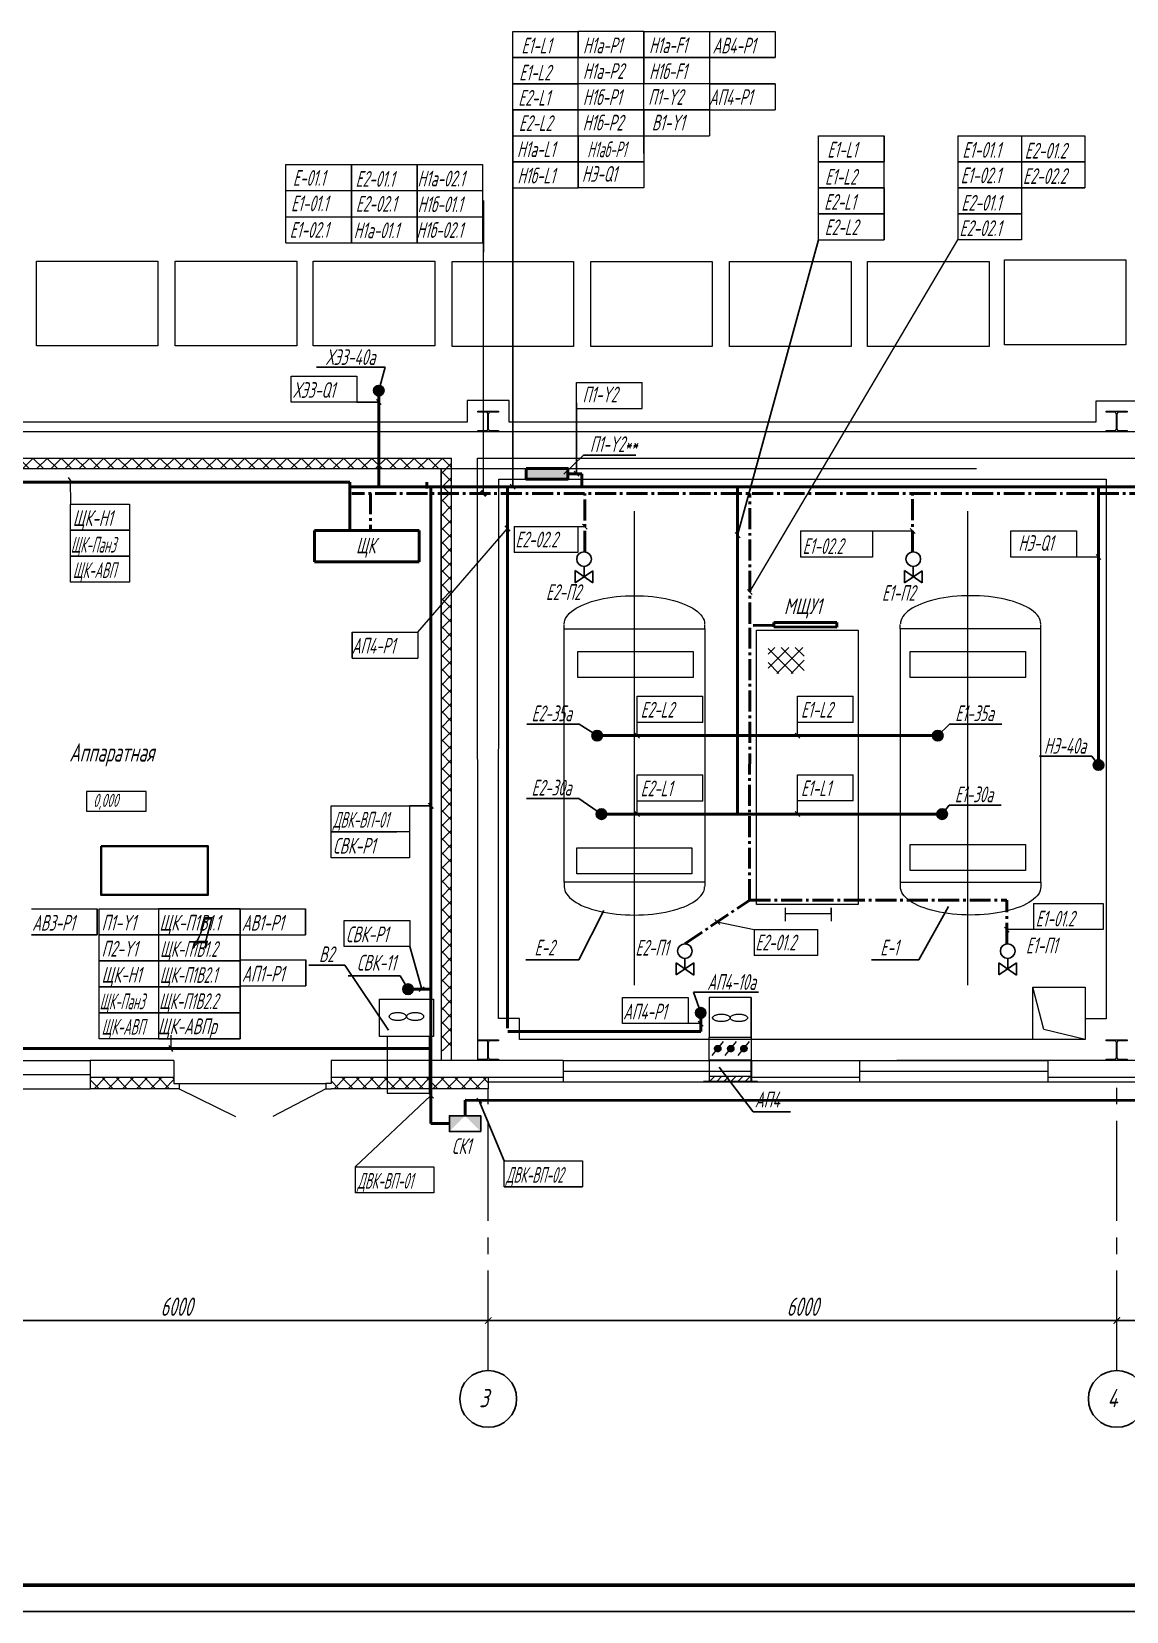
# Model space of a CAD drawing. Header units: millimetres. Extents: x -338 to 6826, y -8218 to 3153.
# Drawn here: x 2323.4 to 2532.4, y -8022.8 to -7721.2 of the extents above; entities that cross this region are included whole.
import ezdxf
from ezdxf.enums import TextEntityAlignment as Align

# ---------------------------------------------------------------- set-up
doc = ezdxf.new("R2010")
doc.units = ezdxf.units.MM
for name, pattern in [('ACAD_ISO02W100', [15, 12, -3]), ('ACAD_ISO04W100', [30, 24, -3, 0, -3]), ('gost6', [12, 8, -1.5, 1, -1.5]), ('осевая2', [28.575, 19.05, -3.175, 3.175, -3.175])]:
    doc.linetypes.add(name, pattern=pattern)
for name, color, linetype in [('$OSIZ', 7, 'Continuous'), ('Размеры', 5, 'Continuous'), ('Текст.', 51, 'Continuous')]:
    doc.layers.add(name, color=color, linetype=linetype)
for name, color, linetype, lineweight in [('Арматура', 1, 'Continuous', 25), ('Выноска', 137, 'Continuous', 20), ('Осевая линия', 1, 'Continuous', 13), ('Оси', 130, 'Continuous', 13), ('Первичник', 210, 'Continuous', 25), ('Пн.кабель', 4, 'Continuous', 50), ('Размерная', 4, 'Continuous', 25), ('Рамка тонкая', 5, 'Continuous', 25), ('Текст_КИП', 2, 'Continuous', 25), ('Тонкая', 5, 'Continuous', 20), ('ТОНКИЕ', 150, 'Continuous', 13), ('Щиты пульты (Вновь)', 5, 'Continuous', 50), ('Эл.кабель', 2, 'Continuous', 50)]:
    doc.layers.add(name, color=color, linetype=linetype, lineweight=lineweight)
doc.styles.add('Simplex', font='simplex.shx', dxfattribs={"width": 0.7, "oblique": 15})
pattern_1 = [(45, (2524.4062, -6904.1768), (-1.3470384, 1.3470384), []), (135, (2524.4062, -6904.1768), (-1.3470384, -1.3470384), [])]

# ---------------------------------------------------------------- blocks, each defined once
blk = doc.blocks.new('APF064500')
at = {"ltscale": 100}
for p, q in [((-100, 186.5), (-100, 198)), ((-100, 198), (100, 198)), ((-16.5, 186.5), (-100, 186.5)), ((-3.5, 24.5), (-3.5, 173.5)), ((3.5, 24.5), (3.5, 173.5)), ((100, 186.5), (16.5, 186.5)), ((100, 198), (100, 186.5)), ((-100, 0), (-100, 11.5)), ((-100, 11.5), (-16.5, 11.5)), ((100, 0), (-100, 0)), ((16.5, 11.5), (100, 11.5)), ((100, 11.5), (100, 0))]:
    blk.add_line(p, q, dxfattribs=at)
for centre, start, end in [((-16.5, 173.5), 0, 90), ((16.5, 173.5), 90, 180), ((-16.5, 24.5), 270, 0), ((16.5, 24.5), 180, 270)]:
    blk.add_arc(centre, 13, start, end, dxfattribs=at)
blk = doc.blocks.new('_ArchTick')
at = {"const_width": 0.15}
blk.add_lwpolyline([(-0.5, -0.5), (0.5, 0.5)], dxfattribs=at)
blk = doc.blocks.new('A$C1EE30751')
at = {"layer": 'Арматура', "linetype": 'ByBlock'}
for p, q in [((4.84, -1.65), (0, 1.68)), ((0, 1.68), (0, -1.68)), ((0, -1.68), (4.84, 1.66)), ((2.43, 2.83), (2.43, 0)), ((4.84, 1.66), (4.84, -1.65))]:
    blk.add_line(p, q, dxfattribs=at)
blk.add_circle((2.43, 4.83), 2, dxfattribs=at)

msp = doc.modelspace()

# ---------------------------------------------------------------- hatches: boundary and pattern name
at = {"ltscale": 10}
h = msp.add_hatch(color=256, dxfattribs=at)
h.paths.add_polyline_path([(2406.17, -7928.17), (2409.17, -7928.17), (2409.17, -7931.17)])
h.paths.add_polyline_path([(2403.17, -7928.17), (2406.17, -7928.17), (2403.17, -7931.17)])
at = {"layer": 'Первичник'}
h = msp.add_hatch(color=256, dxfattribs=at)
edge = h.paths.add_edge_path()
edge.add_arc((2389.69, -7789.73), 1, 0, 360)
h = msp.add_hatch(color=256, dxfattribs=at)
edge = h.paths.add_edge_path()
edge.add_arc((2431.38, -7855.6), 1, 0, 360)
h = msp.add_hatch(color=256, dxfattribs=at)
edge = h.paths.add_edge_path()
edge.add_arc((2496.41, -7855.6), 1, 0, 360)
h = msp.add_hatch(color=256, dxfattribs=at)
edge = h.paths.add_edge_path()
edge.add_arc((2527.1, -7861.22), 1, 0, 360)
h = msp.add_hatch(color=256, dxfattribs=at)
edge = h.paths.add_edge_path()
edge.add_arc((2432.2, -7870.58), 1, 0, 360)
h = msp.add_hatch(color=256, dxfattribs=at)
edge = h.paths.add_edge_path()
edge.add_arc((2497.23, -7870.58), 1, 0, 360)
h = msp.add_hatch(color=256, dxfattribs=at)
edge = h.paths.add_edge_path()
edge.add_arc((2395.27, -7904.01), 1, 0, 360)
h = msp.add_hatch(color=256, dxfattribs=at)
edge = h.paths.add_edge_path()
edge.add_arc((2451.15, -7908.52), 1, 0, 360)
at = {"layer": 'Размеры', "linetype": 'ByBlock', "ltscale": 0.7}
h = msp.add_hatch(color=1, dxfattribs=at)
h.dxf.hatch_style = 1
h.paths.add_polyline_path([(2421.81, -7804.61), (2417.82, -7804.61), (2417.82, -7804.73), (2421.81, -7804.73)])
h.paths.add_polyline_path([(2425.8, -7804.61), (2421.81, -7804.61), (2421.81, -7804.73), (2425.8, -7804.73)])
h.paths.add_polyline_path([(2425.8, -7804.73), (2421.81, -7804.73), (2421.81, -7806.61), (2425.8, -7806.61)])
h.paths.add_polyline_path([(2421.81, -7804.73), (2419.2, -7804.73), (2419.2, -7806.61), (2421.81, -7806.61)])
h.paths.add_polyline_path([(2419.2, -7804.75), (2417.82, -7804.75), (2417.82, -7806.61), (2419.2, -7806.61)])
at = {"layer": 'ТОНКИЕ', "ltscale": 10}
h = msp.add_hatch(dxfattribs=at)
h.set_pattern_fill('ANSI37', color=256, scale=0.6)
h.set_pattern_definition(pattern_1)
h.paths.add_polyline_path([(2410.57, -7920.81), (2380.57, -7920.81), (2380.57, -7922.01), (2379.57, -7922.01), (2379.57, -7923.01), (2380.57, -7923.01), (2410.57, -7923.01)])
h.paths.add_polyline_path([(2165.37, -7795.77), (2163.37, -7795.77), (2163.37, -7801.38), (2165.37, -7800.64)])
h.paths.add_polyline_path([(2165.37, -7879.18), (2163.37, -7879.18), (2163.37, -7915.77), (2165.37, -7915.77)])
h.paths.add_polyline_path([(2163.37, -7843.18), (2165.37, -7843.18), (2165.37, -7800.64), (2163.37, -7801.38)])
h = msp.add_hatch(dxfattribs=at)
h.set_pattern_fill('ANSI37', color=256, scale=0.6)
h.set_pattern_definition(pattern_1)
h.paths.add_polyline_path([(2288.08, -7802.61), (2170.58, -7802.61), (2170.58, -7804.61), (2288.08, -7804.61)])
h.paths.add_polyline_path([(2403.57, -7802.61), (2293.08, -7802.61), (2293.08, -7804.61), (2401.57, -7804.61), (2401.57, -7915.77), (2403.57, -7915.77)])
h = msp.add_hatch(dxfattribs=at)
h.set_pattern_fill('ANSI37', color=256, scale=0.6)
h.set_pattern_definition([(45, (2424.13, -7079.7565), (-1.3470384, 1.3470384), []), (135, (2424.13, -7079.7565), (-1.3470384, -1.3470384), [])])
h.paths.add_polyline_path([(2470.9, -7838.76), (2464, -7838.76), (2464, -7843.73), (2470.9, -7843.72)])
h = msp.add_hatch(dxfattribs=at)
h.set_pattern_fill('ANSI37', color=256, scale=0.6)
h.set_pattern_definition(pattern_1)
h.paths.add_polyline_path([(2351.57, -7922.01), (2350.57, -7922.01), (2350.57, -7920.81), (2334.57, -7920.81), (2334.57, -7923.01), (2350.57, -7923.01), (2351.57, -7923.01)])
h.paths.add_polyline_path([(2310.57, -7920.81), (2290.58, -7920.81), (2290.58, -7923.01), (2310.57, -7923.01)])
h.paths.add_polyline_path([(2290.58, -7920.81), (2236.97, -7920.81), (2236.97, -7922.01), (2235.97, -7922.01), (2235.97, -7923.01), (2236.97, -7923.01), (2290.58, -7923.01)])
h.paths.add_polyline_path([(2207.97, -7922.01), (2206.97, -7922.01), (2206.97, -7920.81), (2170.58, -7920.81), (2170.58, -7923.01), (2207.97, -7923.01)])
h.paths.add_polyline_path([(2170.58, -7920.81), (2165.37, -7920.81), (2165.37, -7915.77), (2163.37, -7915.77), (2163.37, -7923.01), (2170.58, -7923.01)])
at = {"layer": 'ТОНКИЕ', "linetype": 'ACAD_ISO02W100', "ltscale": 20}
h = msp.add_hatch(color=256, dxfattribs=at)
h.dxf.hatch_style = 1
h.paths.add_polyline_path([(2455.01, -7915.34, 1), (2453.79, -7915.34, 1)])
h = msp.add_hatch(color=256, dxfattribs=at)
h.dxf.hatch_style = 1
h.paths.add_polyline_path([(2457.5, -7915.34, 1), (2456.29, -7915.34, 1)])
h = msp.add_hatch(color=256, dxfattribs=at)
h.dxf.hatch_style = 1
h.paths.add_polyline_path([(2459.99, -7915.34, 1), (2458.78, -7915.34, 1)])

# ---------------------------------------------------------------- linework, layer by layer
at = {"layer": '$OSIZ'}
for centre in [(2410.58, -7982.21), (2530.58, -7982.21)]:
    msp.add_circle(centre, 5.43, dxfattribs=at)
at = {"color": 3}
for p, q in [((2415.25, -7808.08), (2415.25, -7736.11)), ((2458.19, -7817.32), (2473.64, -7760.96)), ((2385.5, -7791.92), (2389.69, -7791.92)), ((2389.23, -7791.44), (2390.15, -7792.4)), ((2427.42, -7792.05), (2427.42, -7805.61)), ((2414.79, -7807.6), (2415.71, -7808.57)), ((2426.96, -7805.12), (2427.88, -7806.09)), ((2413.79, -7815.57), (2414.72, -7816.54)), ((2457.72, -7816.84), (2458.65, -7817.81)), ((2526.64, -7821.02), (2527.56, -7821.99)), ((2460.05, -7827.69), (2460.97, -7828.65)), ((2438.54, -7855.12), (2439.47, -7856.08)), ((2469.15, -7855.12), (2470.08, -7856.08)), ((2395.55, -7869), (2399.62, -7869)), ((2399.16, -7868.51), (2400.08, -7869.48)), ((2438.54, -7870.1), (2439.47, -7871.06)), ((2469.15, -7870.1), (2470.08, -7871.06)), ((2347.62, -7888.65), (2363.22, -7888.65)), ((2363.22, -7888.65), (2363.22, -7893.62)), ((2347.62, -7893.62), (2363.22, -7893.62)), ((2363.22, -7893.62), (2363.22, -7898.59)), ((2395.61, -7895.85), (2397.89, -7904.01)), ((2347.62, -7898.59), (2363.22, -7898.59)), ((2363.22, -7898.59), (2363.22, -7903.56)), ((2347.62, -7903.56), (2363.22, -7903.56)), ((2363.22, -7903.56), (2363.22, -7908.53)), ((2398.37, -7903.55), (2397.4, -7904.47)), ((2347.62, -7908.53), (2363.22, -7908.53)), ((2363.22, -7908.53), (2363.22, -7913.5)), ((2450.69, -7910.1), (2451.61, -7911.06)), ((2347.62, -7913.5), (2363.22, -7913.5)), ((2385.19, -7937.93), (2399.62, -7924.29)), ((2399.19, -7923.83), (2400.11, -7924.8)), ((2408.44, -7924.81), (2409.36, -7925.77)), ((2408.81, -7925.2), (2413.63, -7936.79))]:
    msp.add_line(p, q, dxfattribs=at)
for p, q in [((2377.83, -7785.28), (2390.89, -7785.28)), ((2390.89, -7785.28), (2389.69, -7789.73)), ((2425.02, -7805.71), (2428.77, -7802.03)), ((2428.77, -7802.03), (2438.75, -7802.03)), ((2417.94, -7853.39), (2427.93, -7853.39)), ((2427.93, -7853.39), (2431.38, -7855.6)), ((2498.65, -7853.38), (2496.41, -7855.6)), ((2498.65, -7853.38), (2508.63, -7853.38)), ((2515.85, -7859.5), (2525.83, -7859.5)), ((2525.83, -7859.5), (2527.1, -7861.22)), ((2417.89, -7867.58), (2427.87, -7867.58)), ((2427.87, -7867.58), (2432.2, -7870.58)), ((2498.55, -7868.86), (2497.23, -7870.58)), ((2498.55, -7868.86), (2508.53, -7868.86)), ((2427.9, -7898.37), (2432.67, -7888.97)), ((2492.78, -7898.37), (2498.44, -7888.24)), ((2376.36, -7899.39), (2383.22, -7899.39)), ((2383.22, -7899.39), (2391.57, -7911.84)), ((2383.82, -7901.47), (2393.8, -7901.47)), ((2393.8, -7901.47), (2395.27, -7904.01)), ((2449.74, -7904.54), (2451.15, -7908.52)), ((2449.74, -7904.54), (2462.17, -7904.54)), ((2461.15, -7927.4), (2454.67, -7918.91)), ((2461.15, -7927.4), (2468.27, -7927.4))]:
    msp.add_line(p, q)
at = {"extrusion": (0, 0, -1)}
for p, q in [((2417.78, -7898.37), (2427.9, -7898.37)), ((2483.77, -7898.37), (2492.78, -7898.37))]:
    msp.add_line(p, q, dxfattribs=at)
at = {"lineweight": 60}
msp.add_line((2872.94, -8017.78), (2056.94, -8017.78), dxfattribs=at)
at = {"lineweight": 35}
msp.add_lwpolyline([(2336.68, -7876.67), (2357.07, -7876.67), (2357.07, -7885.99), (2336.68, -7885.99)], close=True, dxfattribs=at)
at = {"ltscale": 10}
msp.add_lwpolyline([(2409.17, -7931.17), (2403.17, -7931.17), (2403.17, -7928.17), (2409.17, -7928.17)], close=True, dxfattribs=at)
at = {"layer": 'Выноска', "color": 3}
for p, q in [((2415.25, -7726.17), (2415.25, -7721.2)), ((2415.25, -7721.2), (2427.77, -7721.2)), ((2427.77, -7721.2), (2427.77, -7726.17)), ((2440.29, -7721.2), (2427.77, -7721.2)), ((2427.77, -7726.17), (2427.77, -7721.2)), ((2440.29, -7721.2), (2440.29, -7726.17)), ((2440.29, -7726.17), (2440.29, -7721.2)), ((2440.29, -7721.2), (2440.29, -7726.17)), ((2440.29, -7721.2), (2452.82, -7721.2)), ((2440.29, -7726.17), (2440.29, -7721.2)), ((2452.82, -7721.2), (2465.34, -7721.2)), ((2452.82, -7721.2), (2452.82, -7726.17)), ((2465.34, -7721.2), (2465.34, -7726.17)), ((2427.77, -7726.17), (2415.25, -7726.17)), ((2415.25, -7731.14), (2415.25, -7726.17)), ((2415.25, -7726.17), (2427.77, -7726.17)), ((2440.29, -7726.17), (2427.77, -7726.17)), ((2427.77, -7726.17), (2440.29, -7726.17)), ((2427.77, -7736.11), (2427.77, -7726.17)), ((2440.29, -7726.17), (2440.29, -7731.14)), ((2452.82, -7726.17), (2440.29, -7726.17)), ((2440.29, -7726.17), (2452.82, -7726.17)), ((2440.29, -7731.14), (2440.29, -7726.17)), ((2440.29, -7744.48), (2440.29, -7726.17)), ((2452.82, -7726.17), (2452.82, -7731.14)), ((2465.34, -7726.17), (2452.82, -7726.17)), ((2452.82, -7726.17), (2465.34, -7726.17)), ((2452.82, -7726.17), (2452.82, -7736.11)), ((2415.25, -7731.07), (2415.25, -7727.71)), ((2415.25, -7734.43), (2415.25, -7731.07)), ((2427.77, -7731.14), (2415.25, -7731.14)), ((2415.25, -7736.11), (2415.25, -7731.14)), ((2415.25, -7731.14), (2427.77, -7731.14)), ((2440.29, -7731.14), (2427.77, -7731.14)), ((2440.29, -7731.14), (2427.77, -7731.14)), ((2452.82, -7731.14), (2440.29, -7731.14)), ((2452.82, -7731.14), (2452.82, -7736.11)), ((2465.34, -7731.14), (2452.82, -7731.14)), ((2452.82, -7731.14), (2452.82, -7736.11)), ((2452.82, -7731.14), (2465.34, -7731.14)), ((2465.34, -7731.14), (2465.34, -7736.11)), ((2415.25, -7737.79), (2415.25, -7734.43)), ((2427.77, -7736.11), (2415.25, -7736.11)), ((2415.25, -7741.08), (2415.25, -7736.11)), ((2415.25, -7736.11), (2427.77, -7736.11)), ((2440.29, -7736.11), (2427.77, -7736.11)), ((2427.77, -7736.11), (2440.29, -7736.11)), ((2427.77, -7741.08), (2427.77, -7736.11)), ((2440.29, -7736.11), (2440.29, -7741.08)), ((2452.82, -7736.11), (2440.29, -7736.11)), ((2440.29, -7736.11), (2452.82, -7736.11)), ((2440.29, -7736.11), (2452.82, -7736.11)), ((2440.29, -7741.08), (2440.29, -7736.11)), ((2452.82, -7736.11), (2452.82, -7741.08)), ((2452.82, -7736.11), (2465.34, -7736.11)), ((2452.82, -7736.11), (2465.34, -7736.11)), ((2415.25, -7741.08), (2415.25, -7746.05)), ((2415.25, -7741.08), (2415.25, -7746.05)), ((2415.25, -7741.08), (2427.77, -7741.08)), ((2415.25, -7741.08), (2427.77, -7741.08)), ((2427.77, -7741.08), (2427.77, -7746.05)), ((2427.77, -7746.05), (2427.77, -7741.08)), ((2427.77, -7741.08), (2440.29, -7741.08)), ((2427.77, -7746.05), (2427.77, -7741.08)), ((2440.29, -7741.08), (2452.82, -7741.08)), ((2440.29, -7741.08), (2440.29, -7746.05)), ((2473.64, -7746.05), (2473.64, -7741.08)), ((2473.64, -7741.08), (2486.16, -7741.08)), ((2486.16, -7741.08), (2486.16, -7746.05)), ((2486.16, -7746.05), (2486.16, -7741.08)), ((2415.25, -7746.05), (2415.25, -7751.02)), ((2415.25, -7746.05), (2415.25, -7751.02)), ((2415.25, -7751.02), (2415.25, -7746.05)), ((2427.77, -7746.05), (2415.25, -7746.05)), ((2415.25, -7751.02), (2415.25, -7746.05)), ((2415.25, -7746.05), (2427.77, -7746.05)), ((2427.77, -7746.05), (2427.77, -7751.02)), ((2427.77, -7746.05), (2427.77, -7751.02)), ((2440.29, -7746.05), (2427.77, -7746.05)), ((2427.77, -7751.02), (2427.77, -7746.05)), ((2427.77, -7751.02), (2427.77, -7746.05)), ((2427.77, -7746.05), (2440.29, -7746.05)), ((2440.29, -7746.05), (2427.77, -7746.05)), ((2440.29, -7746.05), (2440.29, -7751.02)), ((2486.16, -7746.05), (2473.64, -7746.05)), ((2473.64, -7751.02), (2473.64, -7746.05)), ((2473.64, -7746.05), (2486.16, -7746.05)), ((2473.64, -7750.96), (2473.64, -7747.6)), ((2486.16, -7755.99), (2486.16, -7746.05)), ((2415.25, -7751.02), (2427.77, -7751.02)), ((2440.29, -7751.02), (2427.77, -7751.02)), ((2473.64, -7754.31), (2473.64, -7750.96)), ((2486.16, -7751.02), (2473.64, -7751.02)), ((2473.64, -7755.99), (2473.64, -7751.02)), ((2473.64, -7751.02), (2486.16, -7751.02)), ((2486.16, -7751.02), (2486.16, -7760.96)), ((2473.64, -7757.67), (2473.64, -7754.31)), ((2486.16, -7755.99), (2473.64, -7755.99)), ((2473.64, -7760.96), (2473.64, -7755.99)), ((2473.64, -7755.99), (2486.16, -7755.99)), ((2486.16, -7760.96), (2486.16, -7755.99)), ((2473.64, -7760.96), (2486.16, -7760.96)), ((2372.98, -7786.95), (2385.5, -7786.95)), ((2372.98, -7791.92), (2372.98, -7786.95)), ((2385.5, -7786.95), (2385.5, -7791.92)), ((2427.42, -7788.2), (2439.94, -7788.2)), ((2427.42, -7793.17), (2427.42, -7788.2)), ((2439.94, -7793.17), (2439.94, -7788.2)), ((2385.5, -7791.92), (2372.98, -7791.92)), ((2427.42, -7793.17), (2439.94, -7793.17)), ((2330.42, -7806.29), (2331.14, -7807.41)), ((2330.76, -7806.82), (2330.83, -7811.41)), ((2397.15, -7835.87), (2414.26, -7816.06)), ((2510.36, -7816.53), (2522.89, -7816.53)), ((2510.36, -7821.5), (2510.36, -7816.53)), ((2522.89, -7816.53), (2522.89, -7821.5)), ((2527.1, -7821.5), (2510.36, -7821.5)), ((2384.63, -7835.87), (2397.15, -7835.87)), ((2384.63, -7835.87), (2384.63, -7840.84)), ((2384.63, -7840.84), (2384.63, -7835.87)), ((2397.15, -7835.87), (2397.15, -7840.84)), ((2384.63, -7840.84), (2397.15, -7840.84)), ((2384.63, -7840.84), (2397.15, -7840.84)), ((2439, -7855.6), (2439, -7848.09)), ((2439, -7848.09), (2451.53, -7848.09)), ((2451.53, -7853.06), (2451.53, -7848.09)), ((2469.62, -7853.06), (2469.62, -7848.09)), ((2469.62, -7848.09), (2480.27, -7848.09)), ((2469.62, -7855.6), (2469.62, -7848.09)), ((2480.27, -7853.06), (2480.27, -7848.09)), ((2451.53, -7853.06), (2439, -7853.06)), ((2480.27, -7853.06), (2469.62, -7853.06)), ((2439, -7870.58), (2439, -7863.11)), ((2439, -7863.11), (2451.53, -7863.11)), ((2451.53, -7868.08), (2451.53, -7863.11)), ((2469.62, -7868.06), (2469.62, -7863.09)), ((2469.62, -7863.09), (2480.27, -7863.09)), ((2469.62, -7870.58), (2469.62, -7863.11)), ((2480.27, -7868.06), (2480.27, -7863.09)), ((2451.53, -7868.08), (2439, -7868.08)), ((2480.27, -7868.06), (2469.62, -7868.06)), ((2380.61, -7869), (2395.55, -7869)), ((2380.61, -7873.97), (2380.61, -7869)), ((2395.55, -7869), (2395.55, -7873.97)), ((2380.61, -7873.97), (2393.13, -7873.97)), ((2380.61, -7878.94), (2380.61, -7873.97)), ((2395.55, -7873.97), (2380.61, -7873.97)), ((2395.55, -7873.97), (2395.55, -7878.94)), ((2395.55, -7878.94), (2380.61, -7878.94)), ((2323.41, -7888.67), (2335.93, -7888.67)), ((2335.93, -7893.64), (2335.93, -7888.67)), ((2335.93, -7888.67), (2335.93, -7893.64)), ((2363.19, -7888.66), (2375.71, -7888.66)), ((2375.71, -7888.66), (2375.71, -7893.63)), ((2375.71, -7893.63), (2375.71, -7888.66)), ((2383.09, -7890.88), (2395.61, -7890.88)), ((2383.09, -7895.85), (2383.09, -7890.88)), ((2395.61, -7890.88), (2395.61, -7895.85)), ((2335.93, -7893.64), (2323.41, -7893.64)), ((2323.41, -7893.64), (2335.93, -7893.64)), ((2363.19, -7893.63), (2375.71, -7893.63)), ((2363.19, -7893.63), (2375.71, -7893.63)), ((2363.22, -7898.39), (2375.74, -7898.39)), ((2363.22, -7898.39), (2375.74, -7898.39)), ((2375.74, -7898.39), (2375.74, -7903.36)), ((2375.74, -7903.36), (2375.74, -7898.39)), ((2395.61, -7895.85), (2383.09, -7895.85)), ((2363.22, -7903.36), (2375.74, -7903.36)), ((2363.22, -7903.36), (2375.74, -7903.36)), ((2436.22, -7905.61), (2448.74, -7905.61)), ((2436.22, -7910.58), (2436.22, -7905.61)), ((2448.74, -7905.61), (2448.74, -7910.58)), ((2349.99, -7912.78), (2350, -7915.32)), ((2448.74, -7910.58), (2436.22, -7910.58)), ((2451.15, -7910.58), (2446.33, -7910.58)), ((2349.61, -7914.75), (2350.34, -7915.87)), ((2413.63, -7936.79), (2428.57, -7936.79)), ((2413.63, -7941.76), (2413.63, -7936.79)), ((2428.57, -7936.79), (2428.57, -7941.76)), ((2385.26, -7937.93), (2400.2, -7937.93)), ((2385.26, -7942.9), (2385.26, -7937.93)), ((2400.2, -7937.93), (2400.2, -7942.9)), ((2400.2, -7942.9), (2385.26, -7942.9)), ((2428.57, -7941.76), (2413.63, -7941.76)), ((2413.63, -7941.76), (2428.57, -7941.76))]:
    msp.add_line(p, q, dxfattribs=at)
at = {"layer": 'Выноска', "color": 4}
for p, q in [((2500.23, -7741.08), (2512.36, -7741.08)), ((2500.23, -7741.08), (2500.23, -7746.05)), ((2512.36, -7741.08), (2524.48, -7741.08)), ((2512.36, -7741.08), (2512.36, -7746.05)), ((2512.36, -7741.08), (2512.36, -7746.05)), ((2524.48, -7741.08), (2524.48, -7746.05)), ((2371.95, -7746.59), (2384.47, -7746.59)), ((2371.95, -7751.56), (2371.95, -7746.59)), ((2384.47, -7746.59), (2384.47, -7751.56)), ((2384.47, -7746.59), (2396.99, -7746.59)), ((2384.47, -7751.56), (2384.47, -7746.59)), ((2396.99, -7746.59), (2396.99, -7751.56)), ((2396.99, -7746.59), (2409.51, -7746.59)), ((2396.99, -7751.56), (2396.99, -7746.59)), ((2409.51, -7746.59), (2409.51, -7751.56)), ((2500.23, -7746.05), (2512.36, -7746.05)), ((2512.36, -7746.05), (2500.23, -7746.05)), ((2500.23, -7746.05), (2500.23, -7751.02)), ((2512.36, -7746.05), (2524.48, -7746.05)), ((2512.36, -7746.05), (2512.36, -7751.02)), ((2524.48, -7746.05), (2512.36, -7746.05)), ((2512.36, -7746.05), (2512.36, -7751.02)), ((2524.48, -7746.05), (2524.48, -7751.02)), ((2371.95, -7751.56), (2384.47, -7751.56)), ((2371.95, -7751.56), (2384.47, -7751.56)), ((2371.95, -7756.53), (2371.95, -7751.56)), ((2384.47, -7751.56), (2384.47, -7756.53)), ((2384.47, -7751.56), (2396.99, -7751.56)), ((2384.47, -7751.56), (2396.99, -7751.56)), ((2384.47, -7756.53), (2384.47, -7751.56)), ((2396.99, -7751.56), (2396.99, -7756.53)), ((2396.99, -7751.56), (2409.51, -7751.56)), ((2396.99, -7751.56), (2409.51, -7751.56)), ((2396.99, -7756.53), (2396.99, -7751.56)), ((2409.51, -7751.56), (2409.51, -7756.53)), ((2409.71, -7753.45), (2409.71, -7755.13)), ((2512.36, -7751.02), (2500.23, -7751.02)), ((2500.23, -7751.02), (2512.36, -7751.02)), ((2500.23, -7751.02), (2500.23, -7755.99)), ((2524.48, -7751.02), (2512.36, -7751.02)), ((2512.36, -7751.02), (2524.48, -7751.02)), ((2512.36, -7751.02), (2512.36, -7755.99)), ((2512.36, -7751.02), (2512.36, -7755.99)), ((2371.95, -7756.53), (2384.47, -7756.53)), ((2371.95, -7756.53), (2384.47, -7756.53)), ((2371.95, -7761.5), (2371.95, -7756.53)), ((2384.47, -7756.53), (2384.47, -7761.5)), ((2384.47, -7756.53), (2396.99, -7756.53)), ((2384.47, -7756.53), (2396.99, -7756.53)), ((2384.47, -7761.5), (2384.47, -7756.53)), ((2396.99, -7756.53), (2396.99, -7761.5)), ((2396.99, -7756.53), (2409.51, -7756.53)), ((2396.99, -7756.53), (2409.51, -7756.53)), ((2396.99, -7761.5), (2396.99, -7756.53)), ((2409.51, -7756.53), (2409.51, -7761.5)), ((2409.71, -7755.13), (2409.71, -7758.49)), ((2409.71, -7756.58), (2409.71, -7759.94)), ((2500.23, -7755.99), (2512.36, -7755.99)), ((2512.36, -7755.99), (2500.23, -7755.99)), ((2500.23, -7755.99), (2500.23, -7760.96)), ((2512.36, -7755.99), (2512.36, -7760.96)), ((2512.36, -7755.99), (2512.36, -7760.96)), ((2409.71, -7758.49), (2409.71, -7761.84)), ((2371.95, -7761.5), (2384.47, -7761.5)), ((2384.47, -7761.5), (2396.99, -7761.5)), ((2396.99, -7761.5), (2409.51, -7761.5)), ((2409.71, -7759.94), (2409.71, -7763.3)), ((2409.71, -7809.35), (2409.71, -7761.46)), ((2460.51, -7828.17), (2500.23, -7760.96)), ((2512.36, -7760.96), (2500.23, -7760.96)), ((2415.54, -7815.69), (2427.66, -7815.69)), ((2415.54, -7815.69), (2415.54, -7820.66)), ((2426.92, -7815.69), (2429.01, -7815.69)), ((2427.66, -7815.69), (2427.66, -7820.66)), ((2428.55, -7815.21), (2429.47, -7816.17)), ((2470.2, -7816.53), (2483.97, -7816.53)), ((2470.2, -7816.53), (2470.2, -7821.5)), ((2483.97, -7816.53), (2483.97, -7821.5)), ((2483.97, -7816.53), (2491.61, -7816.53)), ((2491.15, -7816.05), (2492.07, -7817.01)), ((2427.66, -7820.66), (2415.54, -7820.66)), ((2483.97, -7821.5), (2470.2, -7821.5)), ((2514.66, -7887.64), (2527.96, -7887.64)), ((2514.66, -7887.64), (2514.66, -7892.62)), ((2527.96, -7887.64), (2527.96, -7892.62)), ((2453.85, -7890.68), (2454.78, -7891.65)), ((2454.32, -7891.16), (2461.35, -7892.62)), ((2509.12, -7892.13), (2510.04, -7893.1)), ((2461.35, -7892.62), (2473.47, -7892.62)), ((2461.35, -7892.62), (2461.35, -7897.59)), ((2473.47, -7892.62), (2473.47, -7897.59)), ((2527.96, -7892.62), (2509.58, -7892.62)), ((2473.47, -7897.59), (2461.35, -7897.59))]:
    msp.add_line(p, q, dxfattribs=at)
at = {"layer": 'Выноска', "color": 3}
for points in [[(2330.83, -7811.41), (2342.12, -7811.41), (2342.12, -7816.38), (2330.83, -7816.38)], [(2330.83, -7816.38), (2342.12, -7816.38), (2342.12, -7821.35), (2330.83, -7821.35)], [(2330.83, -7821.35), (2342.12, -7821.35), (2342.12, -7826.32), (2330.83, -7826.32)], [(2336.32, -7888.65), (2347.62, -7888.65), (2347.62, -7893.62), (2336.32, -7893.62)], [(2336.32, -7893.62), (2347.62, -7893.62), (2347.62, -7898.59), (2336.32, -7898.59)], [(2336.32, -7898.59), (2347.62, -7898.59), (2347.62, -7903.56), (2336.32, -7903.56)], [(2336.32, -7903.56), (2347.62, -7903.56), (2347.62, -7908.53), (2336.32, -7908.53)], [(2336.32, -7908.53), (2347.62, -7908.53), (2347.62, -7913.5), (2336.32, -7913.5)]]:
    msp.add_lwpolyline(points, close=True, dxfattribs=at)
at = {"layer": 'Осевая линия', "linetype": 'ACAD_ISO04W100', "ltscale": 100}
for p, q in [((2438.5, -7903.24), (2438.5, -7812.72)), ((2502.13, -7903.24), (2502.13, -7812.72))]:
    msp.add_line(p, q, dxfattribs=at)
at = {"layer": 'Оси', "linetype": 'осевая2'}
for p, q in [((2530.58, -7976.78), (2530.58, -7921.69)), ((2410.58, -7976.78), (2410.57, -7923.01))]:
    msp.add_line(p, q, dxfattribs=at)
at = {"layer": 'Первичник'}
for centre in [(2389.69, -7789.73), (2431.38, -7855.6), (2496.41, -7855.6), (2527.1, -7861.22), (2432.2, -7870.58), (2497.23, -7870.58), (2395.27, -7904.01), (2451.15, -7908.52)]:
    msp.add_circle(centre, 1, dxfattribs=at)
at = {"layer": 'Пн.кабель', "linetype": 'gost6', "ltscale": 0.5}
for p, q in [((2626.99, -7809.35), (2384.54, -7809.35)), ((2388.08, -7809.35), (2388.08, -7816.42)), ((2409.25, -7808.87), (2410.18, -7809.84)), ((2429.01, -7820.5), (2429.01, -7809.35)), ((2460.52, -7834.17), (2460.5, -7809.36)), ((2491.61, -7820.48), (2491.61, -7809.33)), ((2460.47, -7886.99), (2460.52, -7834.17)), ((2465.13, -7834.49), (2460.52, -7834.59)), ((2448.13, -7895.34), (2460.5, -7886.99)), ((2460.5, -7886.99), (2509.58, -7887)), ((2509.58, -7895.32), (2509.58, -7887))]:
    msp.add_line(p, q, dxfattribs=at)
at = {"layer": 'Размерная'}
msp.add_line((2170.58, -7967.26), (2650.58, -7967.26), dxfattribs=at)
at = {"layer": 'Размеры', "color": 1, "linetype": 'ByBlock', "lineweight": 50, "ltscale": 0.7}
msp.add_lwpolyline([(2417.82, -7804.61), (2425.8, -7804.61), (2425.8, -7806.61), (2417.82, -7806.61)], close=True, dxfattribs=at)
at = {"layer": 'Рамка тонкая'}
msp.add_line((2036.94, -8022.78), (2877.94, -8022.78), dxfattribs=at)
at = {"layer": 'Тонкая', "ltscale": 100}
for p, q in [((2390.57, -7797.61), (2190.57, -7797.61)), ((2652.57, -7797.61), (2390.57, -7797.61)), ((2259.79, -7804.61), (2503.79, -7804.61)), ((2293.08, -7802.61), (2403.57, -7802.61)), ((2403.57, -7917.61), (2403.57, -7802.61)), ((2408.57, -7917.61), (2408.56, -7802.61)), ((2408.56, -7802.61), (2652.56, -7802.61)), ((2350.57, -7917.61), (2334.57, -7917.61)), ((2424.92, -7917.61), (2380.57, -7917.61)), ((2424.92, -7917.61), (2424.92, -7921.69)), ((2460.92, -7917.61), (2481.45, -7917.61)), ((2481.45, -7917.61), (2481.45, -7921.69)), ((2572.58, -7917.61), (2488.58, -7917.61)), ((2517.45, -7921.69), (2517.45, -7917.61)), ((2334.57, -7920.81), (2350.57, -7920.81)), ((2380.57, -7920.81), (2424.92, -7920.81)), ((2410.57, -7921.69), (2424.92, -7921.69)), ((2460.92, -7920.81), (2481.45, -7920.81)), ((2460.92, -7921.69), (2481.45, -7921.69)), ((2488.58, -7921.69), (2572.58, -7921.69)), ((2517.45, -7920.81), (2572.58, -7920.81))]:
    msp.add_line(p, q, dxfattribs=at)
at = {"layer": 'Тонкая', "ltscale": 10}
for p, q in [((2293.08, -7804.61), (2401.57, -7804.61)), ((2401.57, -7837.35), (2401.57, -7804.61)), ((2401.57, -7804.61), (2401.57, -7917.61)), ((2334.57, -7917.61), (2334.57, -7923.01)), ((2350.57, -7917.61), (2350.57, -7922.01)), ((2380.57, -7917.61), (2380.57, -7922.01)), ((2350.57, -7922.01), (2351.57, -7922.01)), ((2351.57, -7922.01), (2351.57, -7923.01)), ((2380.57, -7922.01), (2379.57, -7922.01)), ((2379.57, -7922.01), (2379.57, -7923.01)), ((2410.57, -7920.81), (2410.57, -7923.01)), ((2350.57, -7923.01), (2334.57, -7923.01)), ((2351.57, -7923.01), (2350.57, -7923.01)), ((2379.57, -7923.01), (2380.57, -7923.01)), ((2410.57, -7923.01), (2380.57, -7923.01)), ((2410.57, -7923.01), (2386.57, -7923.01))]:
    msp.add_line(p, q, dxfattribs=at)
at = {"layer": 'ТОНКИЕ', "linetype": 'ACAD_ISO02W100', "ltscale": 20}
for p, q in [((2324.33, -7765.01), (2347.53, -7765.01)), ((2324.33, -7781.21), (2324.33, -7765.01)), ((2347.53, -7765.01), (2347.53, -7781.21)), ((2350.82, -7781.21), (2350.82, -7765.01)), ((2350.82, -7765.01), (2374.02, -7765.01)), ((2374.02, -7765.01), (2374.02, -7781.21)), ((2377.16, -7765.01), (2400.36, -7765.01)), ((2377.16, -7781.21), (2377.16, -7765.01)), ((2400.36, -7765.01), (2400.36, -7781.21)), ((2403.67, -7765.11), (2426.87, -7765.11)), ((2403.67, -7781.31), (2403.67, -7765.11)), ((2426.87, -7765.11), (2426.87, -7781.31)), ((2430.16, -7765.11), (2453.36, -7765.11)), ((2430.16, -7781.31), (2430.16, -7765.11)), ((2453.36, -7765.11), (2453.36, -7781.31)), ((2456.65, -7765.11), (2479.85, -7765.11)), ((2456.65, -7781.31), (2456.65, -7765.11)), ((2479.85, -7765.11), (2479.85, -7781.31)), ((2482.99, -7765.11), (2506.19, -7765.11)), ((2482.99, -7781.31), (2482.99, -7765.11)), ((2506.19, -7765.11), (2506.19, -7781.31)), ((2509.12, -7764.79), (2532.32, -7764.79)), ((2509.12, -7780.99), (2509.12, -7764.79)), ((2532.32, -7764.79), (2532.32, -7780.99)), ((2347.53, -7781.21), (2324.33, -7781.21)), ((2374.02, -7781.21), (2350.82, -7781.21)), ((2400.36, -7781.21), (2377.16, -7781.21)), ((2426.87, -7781.31), (2403.67, -7781.31)), ((2453.36, -7781.31), (2430.16, -7781.31)), ((2479.85, -7781.31), (2456.65, -7781.31)), ((2506.19, -7781.31), (2482.99, -7781.31)), ((2532.32, -7780.99), (2509.12, -7780.99)), ((2425.1, -7835.18), (2425.1, -7834.36)), ((2451.94, -7835.18), (2451.94, -7834.36)), ((2516.07, -7835.18), (2516.07, -7834.36)), ((2425.1, -7876.06), (2425.1, -7875.24)), ((2451.94, -7883.55), (2451.94, -7884.37)), ((2516.07, -7883.55), (2516.07, -7884.37)), ((2514.57, -7903.61), (2524.57, -7903.61)), ((2516.67, -7911.72), (2514.57, -7903.61)), ((2524.57, -7903.61), (2524.57, -7913.61)), ((2389.83, -7905.88), (2400.15, -7905.88)), ((2389.83, -7913.02), (2389.83, -7905.88)), ((2400.15, -7905.88), (2400.15, -7913.02)), ((2460.77, -7905.57), (2452.77, -7905.57)), ((2452.77, -7905.57), (2452.77, -7913.17)), ((2460.77, -7913.17), (2460.77, -7905.57)), ((2460.77, -7905.57), (2460.77, -7913.17)), ((2460.77, -7905.57), (2460.77, -7913.17)), ((2460.77, -7905.58), (2460.77, -7913.18)), ((2400.15, -7913.02), (2389.83, -7913.02)), ((2391.3, -7913.11), (2391.3, -7923.85)), ((2399.3, -7913.11), (2399.3, -7923.85)), ((2452.77, -7913.17), (2460.77, -7913.17)), ((2452.77, -7917.57), (2452.77, -7913.17)), ((2460.77, -7913.17), (2460.77, -7917.57)), ((2524.57, -7913.61), (2516.67, -7911.72)), ((2453.31, -7916.68), (2455.48, -7914.01)), ((2455.81, -7916.68), (2457.98, -7914.01)), ((2458.3, -7916.68), (2460.47, -7914.01)), ((2460.77, -7917.57), (2452.77, -7917.57)), ((2452.77, -7917.57), (2460.77, -7917.57)), ((2452.77, -7917.57), (2452.77, -7921.65)), ((2460.73, -7917.57), (2460.73, -7921.65)), ((2460.77, -7917.57), (2460.77, -7921.65)), ((2460.92, -7921.69), (2460.92, -7917.61)), ((2460.92, -7921.69), (2460.92, -7917.61)), ((2462, -7921.65), (2451.71, -7921.65)), ((2460.77, -7920.65), (2452.77, -7920.65)), ((2453.78, -7920.65), (2452.84, -7921.65)), ((2455.14, -7920.65), (2454.2, -7921.65)), ((2456.49, -7920.65), (2455.55, -7921.65)), ((2457.85, -7920.65), (2456.91, -7921.65)), ((2459.21, -7920.65), (2458.26, -7921.65)), ((2460.56, -7920.65), (2459.62, -7921.65)), ((2391.3, -7923.85), (2399.3, -7923.85))]:
    msp.add_line(p, q, dxfattribs=at)
at = {"layer": 'ТОНКИЕ', "linetype": 'ACAD_ISO02W100', "ltscale": 100}
for p, q in [((2414.58, -7791.65), (2406.58, -7791.65)), ((2406.58, -7791.65), (2406.58, -7795.77)), ((2414.58, -7795.77), (2414.58, -7791.65)), ((2528.58, -7791.77), (2526.58, -7791.77)), ((2526.58, -7791.77), (2526.58, -7795.77)), ((2534.58, -7791.77), (2528.58, -7791.77)), ((2514.57, -7913.61), (2514.57, -7903.61))]:
    msp.add_line(p, q, dxfattribs=at)
at = {"layer": 'ТОНКИЕ', "ltscale": 100}
for p, q in [((2406.58, -7795.77), (2294.58, -7795.77)), ((2526.58, -7795.77), (2414.58, -7795.77)), ((2412.57, -7909.61), (2412.58, -7806.61)), ((2412.58, -7806.61), (2528.58, -7806.61)), ((2528.57, -7806.61), (2528.57, -7909.65)), ((2489.23, -7835.18), (2489.23, -7834.36)), ((2489.23, -7883.55), (2489.23, -7884.37)), ((2416.57, -7909.61), (2412.57, -7909.61)), ((2416.57, -7913.61), (2416.57, -7909.61)), ((2528.57, -7909.65), (2524.57, -7909.65)), ((2524.57, -7909.65), (2524.57, -7913.61)), ((2524.57, -7913.61), (2416.57, -7913.61)), ((2424.92, -7919.65), (2460.92, -7919.65)), ((2481.45, -7919.65), (2517.45, -7919.65))]:
    msp.add_line(p, q, dxfattribs=at)
at = {"layer": 'ТОНКИЕ', "color": 1, "ltscale": 100}
msp.add_line((2425.1, -7883.55), (2425.1, -7884.37), dxfattribs=at)
at = {"layer": 'ТОНКИЕ', "ltscale": 10}
for p, q in [((2467.27, -7888.45), (2467.27, -7891.04)), ((2476.05, -7889.56), (2476.05, -7888.45)), ((2476.05, -7888.45), (2476.05, -7891.04)), ((2467.27, -7889.56), (2476.05, -7889.56)), ((2310.57, -7917.61), (2334.57, -7917.61)), ((2424.92, -7917.61), (2460.92, -7917.61)), ((2481.45, -7917.61), (2517.45, -7917.61)), ((2310.57, -7920.31), (2334.57, -7920.31)), ((2351.57, -7922.01), (2379.57, -7922.01)), ((2389.23, -7923.01), (2391.43, -7920.81)), ((2392.87, -7923.01), (2390.67, -7920.81)), ((2391.93, -7923.01), (2394.13, -7920.81)), ((2395.56, -7923.01), (2393.36, -7920.81)), ((2394.62, -7923.01), (2396.82, -7920.81)), ((2398.25, -7923.01), (2396.05, -7920.81)), ((2397.32, -7923.01), (2399.52, -7920.81)), ((2400.95, -7923.01), (2398.75, -7920.81)), ((2424.92, -7921.69), (2460.92, -7921.69)), ((2481.45, -7921.69), (2517.45, -7921.69)), ((2310.57, -7923.01), (2334.57, -7923.01)), ((2351.57, -7923.01), (2362.34, -7928.31)), ((2379.57, -7923.01), (2369.45, -7928.31))]:
    msp.add_line(p, q, dxfattribs=at)
at = {"layer": 'ТОНКИЕ', "linetype": 'ACAD_ISO02W100', "ltscale": 20}
for points in [[(2451.94, -7883.55), (2425.1, -7883.55), (2425.1, -7835.18), (2451.94, -7835.18)], [(2489.23, -7883.55), (2516.07, -7883.55), (2516.07, -7835.18), (2489.23, -7835.18)]]:
    msp.add_lwpolyline(points, close=True, dxfattribs=at)
at = {"layer": 'ТОНКИЕ', "ltscale": 100}
for points in [[(2461.79, -7835.47), (2481.23, -7835.47), (2481.23, -7887.81), (2461.79, -7887.81)], [(2427.72, -7839.53), (2449.69, -7839.53), (2449.69, -7844.49), (2427.72, -7844.49)], [(2491.15, -7839.53), (2513.12, -7839.53), (2513.12, -7844.49), (2491.15, -7844.49)], [(2427.51, -7876.99), (2449.48, -7876.99), (2449.48, -7881.95), (2427.51, -7881.95)], [(2491.15, -7876.37), (2513.12, -7876.37), (2513.12, -7881.33), (2491.15, -7881.33)]]:
    msp.add_lwpolyline(points, close=True, dxfattribs=at)
at = {"layer": 'ТОНКИЕ', "ltscale": 10}
msp.add_lwpolyline([(2333.92, -7870.02), (2345.27, -7870.02), (2345.27, -7866.26), (2333.92, -7866.26)], close=True, dxfattribs=at)
at = {"layer": 'ТОНКИЕ', "linetype": 'ACAD_ISO02W100', "ltscale": 20}
for centre in [(2454.4, -7915.34), (2456.89, -7915.34), (2459.39, -7915.34)]:
    msp.add_circle(centre, 0.607, dxfattribs=at)
at = {"layer": 'ТОНКИЕ', "linetype": 'ACAD_ISO02W100', "ltscale": 20, "extrusion": (0, 0, -1)}
for centre, major_axis in [((2438.5, -7834.28), (-13.4, 0)), ((2502.67, -7884.45), (13.4, 0))]:
    msp.add_ellipse(centre, major_axis=major_axis, ratio=0.402586, start_param=0, end_param=3.141593, dxfattribs=at)
at = {"layer": 'ТОНКИЕ', "linetype": 'ACAD_ISO02W100', "ltscale": 20}
for centre, major_axis in [((2502.67, -7834.28), (13.4, 0)), ((2438.5, -7884.45), (-13.4, 0))]:
    msp.add_ellipse(centre, major_axis=major_axis, ratio=0.402586, start_param=0, end_param=3.141593, dxfattribs=at)
at = {"layer": 'ТОНКИЕ', "linetype": 'ACAD_ISO02W100', "ltscale": 20, "extrusion": (0, 0, -1)}
for centre in [(2393.31, -7909.22), (2396.65, -7909.22)]:
    msp.add_ellipse(centre, major_axis=(-1.67, 0), ratio=0.426384, dxfattribs=at)
at = {"layer": 'ТОНКИЕ', "linetype": 'ACAD_ISO02W100', "ltscale": 20}
for centre in [(2455.09, -7909.48), (2458.43, -7909.48)]:
    msp.add_ellipse(centre, major_axis=(-1.67, 0), ratio=0.426384, dxfattribs=at)
at = {"layer": 'Щиты пульты (Вновь)'}
for p, q in [((2377.41, -7816.42), (2397.41, -7816.42)), ((2377.41, -7816.42), (2377.41, -7822.42)), ((2397.41, -7822.42), (2397.41, -7816.42)), ((2377.41, -7822.42), (2397.41, -7822.42)), ((2477.13, -7834.03), (2465.13, -7834.01)), ((2465.13, -7834.86), (2465.13, -7834.01)), ((2477.13, -7834.87), (2465.13, -7834.86)), ((2477.13, -7834.87), (2477.13, -7834.03))]:
    msp.add_line(p, q, dxfattribs=at)
at = {"layer": 'Эл.кабель'}
for p, q in [((2389.69, -7789.73), (2389.69, -7808.08)), ((2384.14, -7807.19), (2176.07, -7807.19)), ((2384.14, -7816.42), (2384.14, -7807.19)), ((2398.88, -7808.45), (2398.88, -7807.19)), ((2425.8, -7805.61), (2428.43, -7805.61)), ((2428.43, -7805.61), (2428.43, -7808.08)), ((2534.36, -7808.08), (2384.14, -7808.08)), ((2399.62, -7808.08), (2399.62, -7929.67)), ((2414.26, -7808.12), (2414.26, -7911.42)), ((2458.18, -7808.08), (2458.18, -7870.52)), ((2527.1, -7861.22), (2527.1, -7808.08)), ((2431.38, -7855.6), (2495.41, -7855.6)), ((2527.1, -7861.22), (2527.1, -7861.22)), ((2432.2, -7870.58), (2496.23, -7870.58)), ((2395.27, -7904.01), (2399.62, -7904.01)), ((2451.15, -7909.11), (2451.15, -7912.05)), ((2451.15, -7912.05), (2414.34, -7912.05)), ((2399.29, -7915.32), (2286.77, -7915.32)), ((2659.73, -7925.24), (2406.17, -7925.2)), ((2406.17, -7928.17), (2406.17, -7925.2)), ((2403.17, -7929.67), (2399.62, -7929.67))]:
    msp.add_line(p, q, dxfattribs=at)

# ---------------------------------------------------------------- block references
at = {"color": 6, "yscale": 0.7, "zscale": 0.7}
for p, xscale in [((2427.18, -7825.28), 0.7), ((2490.03, -7825.28), 0.7), ((2449.83, -7900.12), -0.7), ((2511.46, -7900.12), -0.7)]:
    msp.add_blockref('A$C1EE30751', p, dxfattribs=dict(at, xscale=xscale))
at = {"xscale": 1.25, "yscale": 1.25, "zscale": 1.25, "rotation": 180}
for p in [(2410.58, -7967.26), (2530.58, -7967.26)]:
    msp.add_blockref('_ArchTick', p, dxfattribs=at)
at = {"layer": 'Тонкая', "ltscale": 100, "xscale": 0.02, "yscale": 0.02, "zscale": 0.02}
for p in [(2410.57, -7797.61), (2530.57, -7797.61), (2410.57, -7917.61), (2530.57, -7917.61)]:
    msp.add_blockref('APF064500', p, dxfattribs=at)

# ---------------------------------------------------------------- texts
at = {"lineweight": -3, "style": 'Simplex', "oblique": 15, "width": 0.7, "flags": 4}
for tag, p in [('3', (2409.75, -7983.81)), ('4', (2529.75, -7983.81))]:
    msp.add_attdef(tag, text='А', height=3.5, dxfattribs=at).set_placement(p, align=Align.CENTER)
at = {"layer": 'Текст.', "style": 'Simplex', "oblique": 15}
for s, height, width, p in [('Е1-L1', 3, 0.58, (2416.92, -7725.36)), ('Н1а-P1', 3, 0.58, (2428.69, -7725.34)), ('Н1а-F1', 3, 0.58, (2441.3, -7725.31)), ('АВ4-Р1', 3, 0.58, (2453.41, -7725.37)), ('Е1-L2', 3, 0.58, (2416.48, -7730.53)), ('Н1а-P2', 3, 0.58, (2428.67, -7730.23)), ('Н1б-F1', 3, 0.58, (2441.3, -7730.28)), ('Е2-L1', 3, 0.58, (2416.31, -7735.34)), ('Н1б-P1', 3, 0.58, (2428.66, -7735.21)), ('П1-Y2', 3, 0.58, (2441.12, -7735.19)), ('АП4-Р1', 3, 0.58, (2452.73, -7735.21)), ('Е2-L2', 3, 0.58, (2416.42, -7740.17)), ('Н1б-P2', 3, 0.58, (2428.62, -7740.08)), ('В1-Y1', 3, 0.58, (2441.82, -7740.07)), ('Н1а-L1', 3, 0.58, (2416.08, -7745.15)), ('Е1-L1', 3, 0.58, (2475.31, -7745.24)), ('Е1-01.1', 3, 0.6, (2501.1, -7745.29)), ('Е2-01.2', 3, 0.6, (2512.98, -7745.43)), ('Н1б-L1', 3, 0.58, (2416.15, -7750.18)), ('НЭ-Q1', 3, 0.58, (2428.46, -7749.87)), ('Е1-L2', 3, 0.58, (2474.87, -7750.42)), ('Е1-02.1', 3, 0.6, (2500.76, -7750.14)), ('Е2-02.2', 3, 0.6, (2512.64, -7750.28)), ('Е-01.1', 3, 0.58, (2373.29, -7750.63)), ('Е2-01.1', 3, 0.58, (2385.25, -7750.82)), ('Н1а-02.1', 3, 0.58, (2397.08, -7750.75)), ('Е1-01.1', 3, 0.58, (2372.92, -7755.5)), ('Е2-02.1', 3, 0.58, (2385.3, -7755.58)), ('Н1б-01.1', 3, 0.58, (2397.11, -7755.67)), ('Е2-L1', 3, 0.58, (2474.7, -7755.22)), ('Е2-01.1', 3, 0.6, (2500.87, -7755.38)), ('Е1-02.1', 3, 0.58, (2372.68, -7760.56)), ('Н1а-01.1', 3, 0.58, (2384.9, -7760.64)), ('Н1б-02.1', 3, 0.58, (2396.87, -7760.58)), ('Е2-L2', 3, 0.58, (2474.81, -7760.05)), ('Е2-02.1', 3, 0.6, (2500.53, -7760.22)), ('ХЭ3-Q1', 3, 0.6, (2373.32, -7791.12)), ('П1-Y2', 3, 0.58, (2428.59, -7791.98)), ('ЩК-Н1', 3, 0.6, (2331.28, -7815.58)), ('Е2-02.2', 3, 0.58, (2415.76, -7819.66)), ('ЩК-Пан3', 3, 0.48, (2330.89, -7820.66)), ('Е1-02.2', 3, 0.58, (2470.6, -7820.92)), ('НЭ-Q1', 3, 0.58, (2511.79, -7820.33)), ('ЩК-АВП', 3, 0.5, (2331.28, -7825.52)), ('МЩУ1', 3, 0.7, (2467.04, -7832.4)), ('АП4-Р1', 3, 0.58, (2384.54, -7839.94)), ('Е2-L2', 3, 0.58, (2439.67, -7852.15)), ('Е1-L2', 3, 0.58, (2470.28, -7852.15)), ('Е2-L1', 3, 0.58, (2439.67, -7867.17)), ('Е1-L1', 3, 0.58, (2470.28, -7867.14)), ('ДВК-ВП-01', 3, 0.5, (2380.96, -7873.16)), ('СВК-Р1', 3, 0.6, (2380.96, -7878.13)), ('Е1-01.2', 3, 0.58, (2515.07, -7892.03)), ('АВ3-Р1', 3, 0.58, (2323.54, -7892.83)), ('П1-Y1', 3, 0.6, (2336.77, -7892.81)), ('ЩК-П1В1.1', 3, 0.6, (2347.82, -7892.81)), (' Д', 5, 0.58, (2352.52, -7895.24)), ('АВ1-Р1', 3, 0.6, (2363.54, -7892.83)), ('СВК-Р1', 3, 0.6, (2383.43, -7895.04)), ('П2-Y1', 3, 0.6, (2336.77, -7897.78)), ('ЩК-П1В1.2', 3, 0.55, (2347.94, -7897.83)), ('Е-2', 3, 0.58, (2419.41, -7897.56)), ('Е2-01.2', 3, 0.58, (2461.57, -7896.59)), ('Е-1', 3, 0.58, (2485.41, -7897.56)), ('ЩК-Н1', 3, 0.6, (2336.77, -7902.75)), ('ЩК-П1В2.1', 3, 0.55, (2347.88, -7902.8)), ('АП1-Р1', 3, 0.6, (2363.57, -7902.56)), ('ЩК-Пан3', 3, 0.48, (2336.39, -7907.83)), ('ЩК-П1В2.2', 3, 0.55, (2347.75, -7907.79)), ('АП4-Р1', 3, 0.58, (2436.35, -7909.78)), ('ЩК-АВП', 3, 0.5, (2336.77, -7912.69)), ('ЩК-АВПр', 3, 0.6, (2347.53, -7912.59)), ('АП4', 3, 0.6, (2461.47, -7926.57)), ('ДВК-ВП-01', 3, 0.5, (2385.61, -7942.09)), ('ДВК-ВП-02', 3, 0.5, (2413.98, -7940.96))]:
    msp.add_text(s, height=height, dxfattribs=dict(at, width=width)).set_placement(p)
for s, width, p in [('Н1аб-P1', 0.5, (2433.2, -7743.68)), ('ХЭ3-40а', 0.6, (2384.31, -7783.33)), ('П1-Y2**', 0.58, (2434.53, -7799.95)), ('ЩК', 0.6, (2387.19, -7819.73)), ('Е2-П2', 0.58, (2424.91, -7828.19)), ('Е1-П2', 0.58, (2488.89, -7828.35)), ('Е2-35а', 0.58, (2422.69, -7851.34)), ('Е1-35а', 0.58, (2503.4, -7851.33)), ('НЭ-40а', 0.58, (2520.69, -7857.54)), ('Е2-30а', 0.58, (2422.64, -7865.53)), ('Е1-30а', 0.58, (2503.29, -7866.81)), ('Е2-П1', 0.58, (2441.82, -7896.08)), ('Е1-П1', 0.58, (2516.21, -7895.65)), ('В2', 0.6, (2379.7, -7897.33)), ('СВК-11', 0.6, (2389.22, -7898.95)), ('АП4-10а', 0.58, (2457.03, -7902.62)), ('СК1', 0.6, (2405.46, -7933.96))]:
    msp.add_text(s, height=3, dxfattribs=dict(at, width=width)).set_placement(p, align=Align.MIDDLE)
at = {"layer": 'Текст_КИП', "style": 'Simplex', "oblique": 15, "width": 0.6}
for p in [(2348.03, -7966.36), (2467.57, -7966.36)]:
    msp.add_text('6000', height=3.5, dxfattribs=at).set_placement(p)
at = {"layer": 'ТОНКИЕ', "style": 'Simplex', "oblique": 15, "width": 0.6}
for s, height, p in [('Аппаратная', 3.5, (2330.62, -7860.55)), ('0,000', 2.5, (2335.16, -7869.2))]:
    msp.add_text(s, height=height, dxfattribs=at).set_placement(p)

doc.saveas('drawing.dxf')
